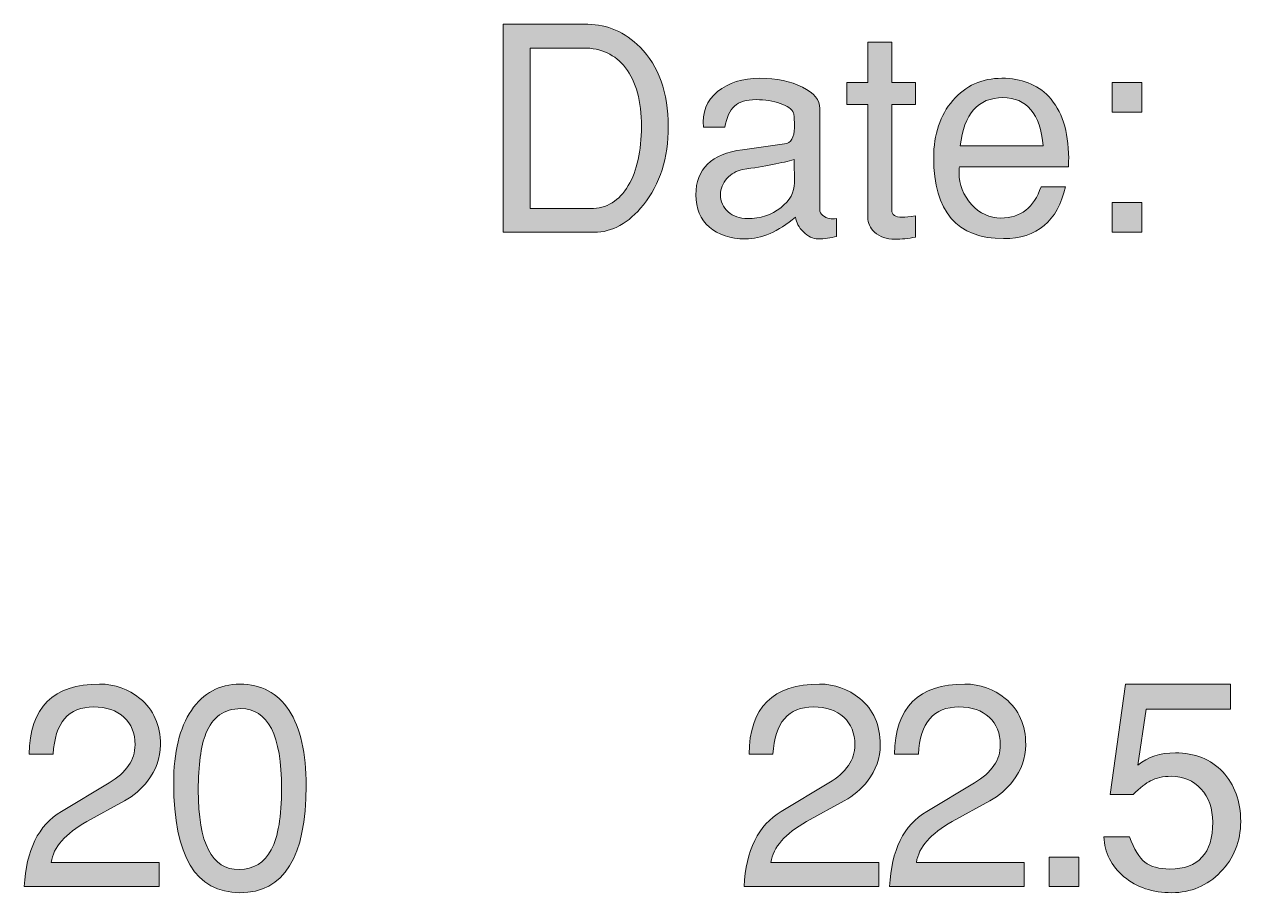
# Model space of a CAD drawing. Header units: inches. Extents: x 1.03 to 7.31, y -7.43 to -0.85.
# Drawn here: x 5.107 to 5.817, y -2.451 to -1.944 of the extents above; entities that cross this region are included whole.
import ezdxf

# ---------------------------------------------------------------- set-up
doc = ezdxf.new("R2010")
doc.units = ezdxf.units.IN
doc.header["$MEASUREMENT"] = 0
doc.layers.add('Layer 1', color=7, linetype='Continuous')

# ---------------------------------------------------------------- blocks, each defined once
blk = doc.blocks.new('block 16')
at = {"layer": 'Layer 1', "true_color": 0xed1f24}
h = blk.add_hatch(color=240, dxfattribs=at)
h.dxf.hatch_style = 2
edge = h.paths.add_edge_path()
edge.add_spline(control_points=[(5.48279, -2.00341), (5.48279, -2.02186), (5.47796, -2.03714), (5.4683, -2.04925), (5.45963, -2.05992), (5.45002, -2.06525), (5.43946, -2.06525), (5.43946, -2.06525), (5.38646, -2.06525), (5.38646, -2.06525), (5.38646, -2.06525), (5.38646, -1.94375), (5.38646, -1.94375), (5.38646, -1.94375), (5.4358, -1.94375), (5.4358, -1.94375), (5.44724, -1.94375), (5.4574, -1.94819), (5.4663, -1.95708), (5.47729, -1.96808), (5.48279, -1.98353), (5.48279, -2.00341)], knot_values=[0, 0, 0, 0, 1, 1, 1, 2, 2, 2, 3, 3, 3, 4, 4, 4, 5, 5, 5, 6, 6, 6, 7, 7, 7, 7], degree=3, periodic=1)
edge = h.paths.add_edge_path()
edge.add_spline(control_points=[(5.46713, -2.00341), (5.46713, -1.98863), (5.46402, -1.97719), (5.4578, -1.96908), (5.4518, -1.96141), (5.44363, -1.95758), (5.4333, -1.95758), (5.4333, -1.95758), (5.40213, -1.95758), (5.40213, -1.95758), (5.40213, -1.95758), (5.40213, -2.05141), (5.40213, -2.05141), (5.40213, -2.05141), (5.43747, -2.05141), (5.43747, -2.05141), (5.4468, -2.05141), (5.45413, -2.04692), (5.45947, -2.03792), (5.46457, -2.02925), (5.46713, -2.01775), (5.46713, -2.00341)], knot_values=[0, 0, 0, 0, 1, 1, 1, 2, 2, 2, 3, 3, 3, 4, 4, 4, 5, 5, 5, 6, 6, 6, 7, 7, 7, 7], degree=3, periodic=1)
h = blk.add_hatch(color=240, dxfattribs=at)
h.dxf.hatch_style = 2
edge = h.paths.add_edge_path()
edge.add_spline(control_points=[(5.62713, -2.06808), (5.62302, -2.06885), (5.61902, -2.06925), (5.61513, -2.06925), (5.61024, -2.06925), (5.6063, -2.06786), (5.6033, -2.06508), (5.60063, -2.06264), (5.5993, -2.0598), (5.5993, -2.05658), (5.5993, -2.05658), (5.5993, -1.99058), (5.5993, -1.99058), (5.5993, -1.99058), (5.58713, -1.99058), (5.58713, -1.99058), (5.58713, -1.99058), (5.58713, -1.97775), (5.58713, -1.97775), (5.58713, -1.97775), (5.5993, -1.97775), (5.5993, -1.97775), (5.5993, -1.97775), (5.5993, -1.95408), (5.5993, -1.95408), (5.5993, -1.95408), (5.61329, -1.95408), (5.61329, -1.95408), (5.61329, -1.95408), (5.61329, -1.97775), (5.61329, -1.97775), (5.61329, -1.97775), (5.62713, -1.97775), (5.62713, -1.97775), (5.62713, -1.97775), (5.62713, -1.99058), (5.62713, -1.99058), (5.62713, -1.99058), (5.61329, -1.99058), (5.61329, -1.99058), (5.61329, -1.99058), (5.61329, -2.05225), (5.61329, -2.05225), (5.61329, -2.05503), (5.61535, -2.05641), (5.61946, -2.05641), (5.62113, -2.05641), (5.62368, -2.05614), (5.62713, -2.05558), (5.62713, -2.05558), (5.62713, -2.06808), (5.62713, -2.06808)], knot_values=[0, 0, 0, 0, 1, 1, 1, 2, 2, 2, 3, 3, 3, 4, 4, 4, 5, 5, 5, 6, 6, 6, 7, 7, 7, 8, 8, 8, 9, 9, 9, 10, 10, 10, 11, 11, 11, 12, 12, 12, 13, 13, 13, 14, 14, 14, 15, 15, 15, 16, 16, 16, 17, 17, 17, 17], degree=3, periodic=1)
h = blk.add_hatch(color=240, dxfattribs=at)
h.dxf.hatch_style = 2
edge = h.paths.add_edge_path()
edge.add_spline(control_points=[(5.58113, -2.06762), (5.57768, -2.06859), (5.57408, -2.06908), (5.5703, -2.06908), (5.56729, -2.06908), (5.56443, -2.06772), (5.56171, -2.065), (5.55899, -2.06228), (5.55746, -2.05941), (5.55713, -2.05641), (5.54702, -2.06486), (5.53724, -2.06908), (5.5278, -2.06908), (5.51902, -2.06908), (5.51202, -2.06679), (5.5068, -2.06224), (5.50157, -2.05767), (5.49896, -2.05138), (5.49896, -2.04336), (5.49896, -2.02822), (5.508, -2.01942), (5.52606, -2.01697), (5.52606, -2.01697), (5.55065, -2.01363), (5.55065, -2.01363), (5.55452, -2.01308), (5.55646, -2.00991), (5.55646, -2.00412), (5.55646, -1.99921), (5.55629, -1.99638), (5.55597, -1.9956), (5.55497, -1.99326), (5.55239, -1.99137), (5.54824, -1.98992), (5.54408, -1.98847), (5.53935, -1.98775), (5.53404, -1.98775), (5.5285, -1.98775), (5.52431, -1.98899), (5.52149, -1.9915), (5.51866, -1.994), (5.51681, -1.99814), (5.51592, -2.00391), (5.51592, -2.00391), (5.5033, -2.00391), (5.5033, -2.00391), (5.50252, -1.99525), (5.5053, -1.9883), (5.51163, -1.98308), (5.51796, -1.97786), (5.52618, -1.97525), (5.5363, -1.97525), (5.54607, -1.97525), (5.55435, -1.97697), (5.56113, -1.98041), (5.56791, -1.98386), (5.5713, -1.98802), (5.5713, -1.99291), (5.5713, -1.99291), (5.5713, -2.05208), (5.5713, -2.05208), (5.5713, -2.0533), (5.57188, -2.05442), (5.57305, -2.05541), (5.57421, -2.05641), (5.57552, -2.05703), (5.57697, -2.05724), (5.57807, -2.05736), (5.57946, -2.05736), (5.58113, -2.05724), (5.58113, -2.05724), (5.58113, -2.06762), (5.58113, -2.06762)], knot_values=[0, 0, 0, 0, 1, 1, 1, 2, 2, 2, 3, 3, 3, 4, 4, 4, 5, 5, 5, 6, 6, 6, 7, 7, 7, 8, 8, 8, 9, 9, 9, 10, 10, 10, 11, 11, 11, 12, 12, 12, 13, 13, 13, 14, 14, 14, 15, 15, 15, 16, 16, 16, 17, 17, 17, 18, 18, 18, 19, 19, 19, 20, 20, 20, 21, 21, 21, 22, 22, 22, 23, 23, 23, 24, 24, 24, 24], degree=3, periodic=1)
edge = h.paths.add_edge_path()
edge.add_spline(control_points=[(5.55646, -2.03631), (5.55646, -2.03631), (5.5563, -2.02275), (5.5563, -2.02275), (5.54959, -2.02464), (5.53954, -2.0266), (5.52615, -2.02861), (5.52263, -2.02928), (5.51961, -2.03101), (5.51708, -2.0338), (5.51456, -2.03659), (5.5133, -2.03972), (5.5133, -2.04318), (5.5133, -2.0472), (5.51478, -2.05055), (5.51775, -2.05323), (5.52071, -2.05591), (5.5245, -2.05724), (5.52911, -2.05724), (5.53658, -2.05724), (5.54304, -2.05513), (5.54848, -2.05088), (5.55391, -2.04664), (5.55657, -2.04178), (5.55646, -2.03631)], knot_values=[0, 0, 0, 0, 1, 1, 1, 2, 2, 2, 3, 3, 3, 4, 4, 4, 5, 5, 5, 6, 6, 6, 7, 7, 7, 8, 8, 8, 8], degree=3, periodic=1)
h = blk.add_hatch(color=240, dxfattribs=at)
h.dxf.hatch_style = 2
edge = h.paths.add_edge_path()
edge.add_spline(control_points=[(5.71663, -2.02191), (5.71663, -2.02403), (5.71657, -2.02574), (5.71646, -2.02708), (5.71646, -2.02708), (5.65279, -2.02708), (5.65279, -2.02708), (5.65268, -2.02786), (5.65263, -2.02897), (5.65263, -2.03042), (5.65263, -2.03741), (5.65504, -2.04358), (5.65986, -2.04892), (5.66468, -2.05425), (5.67041, -2.05691), (5.67706, -2.05691), (5.68859, -2.05691), (5.6964, -2.0508), (5.7005, -2.03858), (5.7005, -2.03858), (5.7148, -2.03858), (5.7148, -2.03858), (5.71013, -2.0588), (5.69807, -2.06892), (5.67863, -2.06892), (5.6514, -2.06892), (5.6378, -2.05313), (5.6378, -2.02158), (5.6378, -2.00802), (5.64151, -1.99691), (5.64896, -1.98825), (5.65641, -1.97958), (5.66596, -1.97525), (5.67763, -1.97525), (5.68907, -1.97525), (5.69818, -1.97881), (5.70496, -1.98591), (5.71263, -1.99403), (5.71652, -2.00602), (5.71663, -2.02191)], knot_values=[0, 0, 0, 0, 1, 1, 1, 2, 2, 2, 3, 3, 3, 4, 4, 4, 5, 5, 5, 6, 6, 6, 7, 7, 7, 8, 8, 8, 9, 9, 9, 10, 10, 10, 11, 11, 11, 12, 12, 12, 13, 13, 13, 13], degree=3, periodic=1)
edge = h.paths.add_edge_path()
edge.add_spline(control_points=[(5.7018, -2.01474), (5.70001, -1.99597), (5.69215, -1.98658), (5.67822, -1.98658), (5.66372, -1.98658), (5.65541, -1.99597), (5.65329, -2.01474), (5.65329, -2.01474), (5.7018, -2.01474), (5.7018, -2.01474)], knot_values=[0, 0, 0, 0, 1, 1, 1, 2, 2, 2, 3, 3, 3, 3], degree=3, periodic=1)
h = blk.add_hatch(color=240, dxfattribs=at)
h.dxf.hatch_style = 2
h.paths.add_polyline_path([(5.75929, -1.99508), (5.74196, -1.99508), (5.74196, -1.97775), (5.75929, -1.97775)])
h.paths.add_polyline_path([(5.75929, -2.06525), (5.74196, -2.06525), (5.74196, -2.04791), (5.75929, -2.04791)])
at = {"layer": 'Layer 1', "lineweight": 0}
for points in [[(5.75929, -1.99508), (5.74196, -1.99508), (5.74196, -1.97775), (5.75929, -1.97775), (5.75929, -1.99508)], [(5.75929, -2.06525), (5.74196, -2.06525), (5.74196, -2.04791), (5.75929, -2.04791), (5.75929, -2.06525)]]:
    blk.add_lwpolyline(points, dxfattribs=at)
for points, knots in [([(5.48279, -2.00341), (5.48279, -2.02186), (5.47796, -2.03714), (5.4683, -2.04925), (5.45963, -2.05992), (5.45002, -2.06525), (5.43946, -2.06525), (5.43946, -2.06525), (5.38646, -2.06525), (5.38646, -2.06525), (5.38646, -2.06525), (5.38646, -1.94375), (5.38646, -1.94375), (5.38646, -1.94375), (5.4358, -1.94375), (5.4358, -1.94375), (5.44724, -1.94375), (5.4574, -1.94819), (5.4663, -1.95708), (5.47729, -1.96808), (5.48279, -1.98353), (5.48279, -2.00341)], [0, 0, 0, 0, 1, 1, 1, 2, 2, 2, 3, 3, 3, 4, 4, 4, 5, 5, 5, 6, 6, 6, 7, 7, 7, 7]), ([(5.46713, -2.00341), (5.46713, -1.98863), (5.46402, -1.97719), (5.4578, -1.96908), (5.4518, -1.96141), (5.44363, -1.95758), (5.4333, -1.95758), (5.4333, -1.95758), (5.40213, -1.95758), (5.40213, -1.95758), (5.40213, -1.95758), (5.40213, -2.05141), (5.40213, -2.05141), (5.40213, -2.05141), (5.43747, -2.05141), (5.43747, -2.05141), (5.4468, -2.05141), (5.45413, -2.04692), (5.45947, -2.03792), (5.46457, -2.02925), (5.46713, -2.01775), (5.46713, -2.00341)], [0, 0, 0, 0, 1, 1, 1, 2, 2, 2, 3, 3, 3, 4, 4, 4, 5, 5, 5, 6, 6, 6, 7, 7, 7, 7]), ([(5.62713, -2.06808), (5.62302, -2.06885), (5.61902, -2.06925), (5.61513, -2.06925), (5.61024, -2.06925), (5.6063, -2.06786), (5.6033, -2.06508), (5.60063, -2.06264), (5.5993, -2.0598), (5.5993, -2.05658), (5.5993, -2.05658), (5.5993, -1.99058), (5.5993, -1.99058), (5.5993, -1.99058), (5.58713, -1.99058), (5.58713, -1.99058), (5.58713, -1.99058), (5.58713, -1.97775), (5.58713, -1.97775), (5.58713, -1.97775), (5.5993, -1.97775), (5.5993, -1.97775), (5.5993, -1.97775), (5.5993, -1.95408), (5.5993, -1.95408), (5.5993, -1.95408), (5.61329, -1.95408), (5.61329, -1.95408), (5.61329, -1.95408), (5.61329, -1.97775), (5.61329, -1.97775), (5.61329, -1.97775), (5.62713, -1.97775), (5.62713, -1.97775), (5.62713, -1.97775), (5.62713, -1.99058), (5.62713, -1.99058), (5.62713, -1.99058), (5.61329, -1.99058), (5.61329, -1.99058), (5.61329, -1.99058), (5.61329, -2.05225), (5.61329, -2.05225), (5.61329, -2.05503), (5.61535, -2.05641), (5.61946, -2.05641), (5.62113, -2.05641), (5.62368, -2.05614), (5.62713, -2.05558), (5.62713, -2.05558), (5.62713, -2.06808), (5.62713, -2.06808)], [0, 0, 0, 0, 1, 1, 1, 2, 2, 2, 3, 3, 3, 4, 4, 4, 5, 5, 5, 6, 6, 6, 7, 7, 7, 8, 8, 8, 9, 9, 9, 10, 10, 10, 11, 11, 11, 12, 12, 12, 13, 13, 13, 14, 14, 14, 15, 15, 15, 16, 16, 16, 17, 17, 17, 17]), ([(5.58113, -2.06762), (5.57768, -2.06859), (5.57408, -2.06908), (5.5703, -2.06908), (5.56729, -2.06908), (5.56443, -2.06772), (5.56171, -2.065), (5.55899, -2.06228), (5.55746, -2.05941), (5.55713, -2.05641), (5.54702, -2.06486), (5.53724, -2.06908), (5.5278, -2.06908), (5.51902, -2.06908), (5.51202, -2.06679), (5.5068, -2.06224), (5.50157, -2.05767), (5.49896, -2.05138), (5.49896, -2.04336), (5.49896, -2.02822), (5.508, -2.01942), (5.52606, -2.01697), (5.52606, -2.01697), (5.55065, -2.01363), (5.55065, -2.01363), (5.55452, -2.01308), (5.55646, -2.00991), (5.55646, -2.00412), (5.55646, -1.99921), (5.55629, -1.99638), (5.55597, -1.9956), (5.55497, -1.99326), (5.55239, -1.99137), (5.54824, -1.98992), (5.54408, -1.98847), (5.53935, -1.98775), (5.53404, -1.98775), (5.5285, -1.98775), (5.52431, -1.98899), (5.52149, -1.9915), (5.51866, -1.994), (5.51681, -1.99814), (5.51592, -2.00391), (5.51592, -2.00391), (5.5033, -2.00391), (5.5033, -2.00391), (5.50252, -1.99525), (5.5053, -1.9883), (5.51163, -1.98308), (5.51796, -1.97786), (5.52618, -1.97525), (5.5363, -1.97525), (5.54607, -1.97525), (5.55435, -1.97697), (5.56113, -1.98041), (5.56791, -1.98386), (5.5713, -1.98802), (5.5713, -1.99291), (5.5713, -1.99291), (5.5713, -2.05208), (5.5713, -2.05208), (5.5713, -2.0533), (5.57188, -2.05442), (5.57305, -2.05541), (5.57421, -2.05641), (5.57552, -2.05703), (5.57697, -2.05724), (5.57807, -2.05736), (5.57946, -2.05736), (5.58113, -2.05724), (5.58113, -2.05724), (5.58113, -2.06762), (5.58113, -2.06762)], [0, 0, 0, 0, 1, 1, 1, 2, 2, 2, 3, 3, 3, 4, 4, 4, 5, 5, 5, 6, 6, 6, 7, 7, 7, 8, 8, 8, 9, 9, 9, 10, 10, 10, 11, 11, 11, 12, 12, 12, 13, 13, 13, 14, 14, 14, 15, 15, 15, 16, 16, 16, 17, 17, 17, 18, 18, 18, 19, 19, 19, 20, 20, 20, 21, 21, 21, 22, 22, 22, 23, 23, 23, 24, 24, 24, 24]), ([(5.71663, -2.02191), (5.71663, -2.02403), (5.71657, -2.02574), (5.71646, -2.02708), (5.71646, -2.02708), (5.65279, -2.02708), (5.65279, -2.02708), (5.65268, -2.02786), (5.65263, -2.02897), (5.65263, -2.03042), (5.65263, -2.03741), (5.65504, -2.04358), (5.65986, -2.04892), (5.66468, -2.05425), (5.67041, -2.05691), (5.67706, -2.05691), (5.68859, -2.05691), (5.6964, -2.0508), (5.7005, -2.03858), (5.7005, -2.03858), (5.7148, -2.03858), (5.7148, -2.03858), (5.71013, -2.0588), (5.69807, -2.06892), (5.67863, -2.06892), (5.6514, -2.06892), (5.6378, -2.05313), (5.6378, -2.02158), (5.6378, -2.00802), (5.64151, -1.99691), (5.64896, -1.98825), (5.65641, -1.97958), (5.66596, -1.97525), (5.67763, -1.97525), (5.68907, -1.97525), (5.69818, -1.97881), (5.70496, -1.98591), (5.71263, -1.99403), (5.71652, -2.00602), (5.71663, -2.02191)], [0, 0, 0, 0, 1, 1, 1, 2, 2, 2, 3, 3, 3, 4, 4, 4, 5, 5, 5, 6, 6, 6, 7, 7, 7, 8, 8, 8, 9, 9, 9, 10, 10, 10, 11, 11, 11, 12, 12, 12, 13, 13, 13, 13]), ([(5.7018, -2.01474), (5.70001, -1.99597), (5.69215, -1.98658), (5.67822, -1.98658), (5.66372, -1.98658), (5.65541, -1.99597), (5.65329, -2.01474), (5.65329, -2.01474), (5.7018, -2.01474), (5.7018, -2.01474)], [0, 0, 0, 0, 1, 1, 1, 2, 2, 2, 3, 3, 3, 3]), ([(5.55646, -2.03631), (5.55646, -2.03631), (5.5563, -2.02275), (5.5563, -2.02275), (5.54959, -2.02464), (5.53954, -2.0266), (5.52615, -2.02861), (5.52263, -2.02928), (5.51961, -2.03101), (5.51708, -2.0338), (5.51456, -2.03659), (5.5133, -2.03972), (5.5133, -2.04318), (5.5133, -2.0472), (5.51478, -2.05055), (5.51775, -2.05323), (5.52071, -2.05591), (5.5245, -2.05724), (5.52911, -2.05724), (5.53658, -2.05724), (5.54304, -2.05513), (5.54848, -2.05088), (5.55391, -2.04664), (5.55657, -2.04178), (5.55646, -2.03631)], [0, 0, 0, 0, 1, 1, 1, 2, 2, 2, 3, 3, 3, 4, 4, 4, 5, 5, 5, 6, 6, 6, 7, 7, 7, 8, 8, 8, 8])]:
    blk.add_open_spline(points, degree=3, knots=knots, dxfattribs=at)
blk = doc.blocks.new('block 34')
at = {"layer": 'Layer 1', "true_color": 0xed1f24}
h = blk.add_hatch(color=240, dxfattribs=at)
h.dxf.hatch_style = 2
edge = h.paths.add_edge_path()
edge.add_spline(control_points=[(5.18626, -2.36464), (5.18626, -2.37231), (5.18376, -2.37937), (5.17876, -2.38581), (5.1751, -2.39048), (5.17059, -2.39431), (5.16526, -2.39731), (5.16526, -2.39731), (5.14326, -2.40948), (5.14326, -2.40948), (5.1307, -2.41648), (5.12376, -2.42442), (5.12243, -2.43332), (5.12243, -2.43332), (5.18542, -2.43332), (5.18542, -2.43332), (5.18542, -2.43332), (5.18542, -2.44731), (5.18542, -2.44731), (5.18542, -2.44731), (5.10676, -2.44731), (5.10676, -2.44731), (5.10776, -2.4262), (5.11498, -2.41159), (5.12842, -2.40348), (5.12842, -2.40348), (5.15626, -2.38681), (5.15626, -2.38681), (5.16637, -2.38081), (5.17143, -2.37343), (5.17143, -2.36464), (5.17143, -2.35787), (5.16926, -2.35248), (5.16493, -2.34848), (5.1606, -2.34448), (5.1547, -2.34248), (5.14726, -2.34248), (5.13248, -2.34248), (5.12459, -2.3517), (5.1236, -2.37014), (5.1236, -2.37014), (5.10959, -2.37014), (5.10959, -2.37014), (5.10993, -2.34281), (5.12365, -2.32915), (5.15076, -2.32915), (5.15965, -2.32915), (5.16748, -2.33192), (5.17426, -2.33748), (5.18226, -2.34403), (5.18626, -2.35309), (5.18626, -2.36464)], knot_values=[0, 0, 0, 0, 1, 1, 1, 2, 2, 2, 3, 3, 3, 4, 4, 4, 5, 5, 5, 6, 6, 6, 7, 7, 7, 8, 8, 8, 9, 9, 9, 10, 10, 10, 11, 11, 11, 12, 12, 12, 13, 13, 13, 14, 14, 14, 15, 15, 15, 16, 16, 16, 17, 17, 17, 17], degree=3, periodic=1)
h = blk.add_hatch(color=240, dxfattribs=at)
h.dxf.hatch_style = 2
edge = h.paths.add_edge_path()
edge.add_spline(control_points=[(5.27133, -2.38864), (5.27133, -2.4302), (5.25844, -2.45098), (5.23266, -2.45098), (5.20688, -2.45098), (5.19399, -2.42965), (5.19399, -2.38698), (5.19399, -2.36887), (5.19744, -2.3547), (5.20433, -2.34448), (5.21122, -2.33426), (5.22066, -2.32915), (5.23266, -2.32915), (5.2451, -2.32915), (5.25466, -2.33426), (5.26133, -2.34448), (5.26799, -2.3547), (5.27133, -2.36943), (5.27133, -2.38864)], knot_values=[0, 0, 0, 0, 1, 1, 1, 2, 2, 2, 3, 3, 3, 4, 4, 4, 5, 5, 5, 6, 6, 6, 6], degree=3, periodic=1)
edge = h.paths.add_edge_path()
edge.add_spline(control_points=[(5.25699, -2.39014), (5.25699, -2.35904), (5.24904, -2.34348), (5.23316, -2.34348), (5.22349, -2.34348), (5.21672, -2.34831), (5.21282, -2.35798), (5.20983, -2.36542), (5.20833, -2.37648), (5.20833, -2.39115), (5.20833, -2.42215), (5.21627, -2.43759), (5.23216, -2.43748), (5.24072, -2.43737), (5.247, -2.43351), (5.25099, -2.4259), (5.25499, -2.41829), (5.25699, -2.40637), (5.25699, -2.39014)], knot_values=[0, 0, 0, 0, 1, 1, 1, 2, 2, 2, 3, 3, 3, 4, 4, 4, 5, 5, 5, 6, 6, 6, 6], degree=3, periodic=1)
at = {"layer": 'Layer 1', "lineweight": 0}
for points, knots in [([(5.18626, -2.36464), (5.18626, -2.37231), (5.18376, -2.37937), (5.17876, -2.38581), (5.1751, -2.39048), (5.17059, -2.39431), (5.16526, -2.39731), (5.16526, -2.39731), (5.14326, -2.40948), (5.14326, -2.40948), (5.1307, -2.41648), (5.12376, -2.42442), (5.12243, -2.43332), (5.12243, -2.43332), (5.18542, -2.43332), (5.18542, -2.43332), (5.18542, -2.43332), (5.18542, -2.44731), (5.18542, -2.44731), (5.18542, -2.44731), (5.10676, -2.44731), (5.10676, -2.44731), (5.10776, -2.4262), (5.11498, -2.41159), (5.12842, -2.40348), (5.12842, -2.40348), (5.15626, -2.38681), (5.15626, -2.38681), (5.16637, -2.38081), (5.17143, -2.37343), (5.17143, -2.36464), (5.17143, -2.35787), (5.16926, -2.35248), (5.16493, -2.34848), (5.1606, -2.34448), (5.1547, -2.34248), (5.14726, -2.34248), (5.13248, -2.34248), (5.12459, -2.3517), (5.1236, -2.37014), (5.1236, -2.37014), (5.10959, -2.37014), (5.10959, -2.37014), (5.10993, -2.34281), (5.12365, -2.32915), (5.15076, -2.32915), (5.15965, -2.32915), (5.16748, -2.33192), (5.17426, -2.33748), (5.18226, -2.34403), (5.18626, -2.35309), (5.18626, -2.36464)], [0, 0, 0, 0, 1, 1, 1, 2, 2, 2, 3, 3, 3, 4, 4, 4, 5, 5, 5, 6, 6, 6, 7, 7, 7, 8, 8, 8, 9, 9, 9, 10, 10, 10, 11, 11, 11, 12, 12, 12, 13, 13, 13, 14, 14, 14, 15, 15, 15, 16, 16, 16, 17, 17, 17, 17]), ([(5.27133, -2.38864), (5.27133, -2.4302), (5.25844, -2.45098), (5.23266, -2.45098), (5.20688, -2.45098), (5.19399, -2.42965), (5.19399, -2.38698), (5.19399, -2.36887), (5.19744, -2.3547), (5.20433, -2.34448), (5.21122, -2.33426), (5.22066, -2.32915), (5.23266, -2.32915), (5.2451, -2.32915), (5.25466, -2.33426), (5.26133, -2.34448), (5.26799, -2.3547), (5.27133, -2.36943), (5.27133, -2.38864)], [0, 0, 0, 0, 1, 1, 1, 2, 2, 2, 3, 3, 3, 4, 4, 4, 5, 5, 5, 6, 6, 6, 6]), ([(5.25699, -2.39014), (5.25699, -2.35904), (5.24904, -2.34348), (5.23316, -2.34348), (5.22349, -2.34348), (5.21672, -2.34831), (5.21282, -2.35798), (5.20983, -2.36542), (5.20833, -2.37648), (5.20833, -2.39115), (5.20833, -2.42215), (5.21627, -2.43759), (5.23216, -2.43748), (5.24072, -2.43737), (5.247, -2.43351), (5.25099, -2.4259), (5.25499, -2.41829), (5.25699, -2.40637), (5.25699, -2.39014)], [0, 0, 0, 0, 1, 1, 1, 2, 2, 2, 3, 3, 3, 4, 4, 4, 5, 5, 5, 6, 6, 6, 6])]:
    blk.add_open_spline(points, degree=3, knots=knots, dxfattribs=at)
blk = doc.blocks.new('block 35')
at = {"layer": 'Layer 1', "true_color": 0xed1f24}
h = blk.add_hatch(color=240, dxfattribs=at)
h.dxf.hatch_style = 2
edge = h.paths.add_edge_path()
edge.add_spline(control_points=[(5.60661, -2.36464), (5.60661, -2.37231), (5.60412, -2.37937), (5.59911, -2.38581), (5.59545, -2.39048), (5.59095, -2.39431), (5.58562, -2.39731), (5.58562, -2.39731), (5.56362, -2.40948), (5.56362, -2.40948), (5.55106, -2.41648), (5.54411, -2.42442), (5.54279, -2.43332), (5.54279, -2.43332), (5.60578, -2.43332), (5.60578, -2.43332), (5.60578, -2.43332), (5.60578, -2.44731), (5.60578, -2.44731), (5.60578, -2.44731), (5.52712, -2.44731), (5.52712, -2.44731), (5.52812, -2.4262), (5.53534, -2.41159), (5.54878, -2.40348), (5.54878, -2.40348), (5.57662, -2.38681), (5.57662, -2.38681), (5.58672, -2.38081), (5.59178, -2.37343), (5.59178, -2.36464), (5.59178, -2.35787), (5.58962, -2.35248), (5.58529, -2.34848), (5.58095, -2.34448), (5.57506, -2.34248), (5.56762, -2.34248), (5.55284, -2.34248), (5.54495, -2.3517), (5.54395, -2.37014), (5.54395, -2.37014), (5.52995, -2.37014), (5.52995, -2.37014), (5.53029, -2.34281), (5.54401, -2.32915), (5.57112, -2.32915), (5.58, -2.32915), (5.58784, -2.33192), (5.59462, -2.33748), (5.60262, -2.34403), (5.60661, -2.35309), (5.60661, -2.36464)], knot_values=[0, 0, 0, 0, 1, 1, 1, 2, 2, 2, 3, 3, 3, 4, 4, 4, 5, 5, 5, 6, 6, 6, 7, 7, 7, 8, 8, 8, 9, 9, 9, 10, 10, 10, 11, 11, 11, 12, 12, 12, 13, 13, 13, 14, 14, 14, 15, 15, 15, 16, 16, 16, 17, 17, 17, 17], degree=3, periodic=1)
h = blk.add_hatch(color=240, dxfattribs=at)
h.dxf.hatch_style = 2
edge = h.paths.add_edge_path()
edge.add_spline(control_points=[(5.69155, -2.36464), (5.69155, -2.37231), (5.68905, -2.37937), (5.68405, -2.38581), (5.68039, -2.39048), (5.67588, -2.39431), (5.67055, -2.39731), (5.67055, -2.39731), (5.64855, -2.40948), (5.64855, -2.40948), (5.63599, -2.41648), (5.62905, -2.42442), (5.62772, -2.43332), (5.62772, -2.43332), (5.69071, -2.43332), (5.69071, -2.43332), (5.69071, -2.43332), (5.69071, -2.44731), (5.69071, -2.44731), (5.69071, -2.44731), (5.61205, -2.44731), (5.61205, -2.44731), (5.61305, -2.4262), (5.62027, -2.41159), (5.63371, -2.40348), (5.63371, -2.40348), (5.66155, -2.38681), (5.66155, -2.38681), (5.67166, -2.38081), (5.67672, -2.37343), (5.67672, -2.36464), (5.67672, -2.35787), (5.67455, -2.35248), (5.67022, -2.34848), (5.66589, -2.34448), (5.65999, -2.34248), (5.65255, -2.34248), (5.63777, -2.34248), (5.62988, -2.3517), (5.62889, -2.37014), (5.62889, -2.37014), (5.61488, -2.37014), (5.61488, -2.37014), (5.61522, -2.34281), (5.62894, -2.32915), (5.65605, -2.32915), (5.66494, -2.32915), (5.67277, -2.33192), (5.67955, -2.33748), (5.68755, -2.34403), (5.69155, -2.35309), (5.69155, -2.36464)], knot_values=[0, 0, 0, 0, 1, 1, 1, 2, 2, 2, 3, 3, 3, 4, 4, 4, 5, 5, 5, 6, 6, 6, 7, 7, 7, 8, 8, 8, 9, 9, 9, 10, 10, 10, 11, 11, 11, 12, 12, 12, 13, 13, 13, 14, 14, 14, 15, 15, 15, 16, 16, 16, 17, 17, 17, 17], degree=3, periodic=1)
h = blk.add_hatch(color=240, dxfattribs=at)
h.dxf.hatch_style = 2
edge = h.paths.add_edge_path()
edge.add_spline(control_points=[(5.81707, -2.40948), (5.81707, -2.42103), (5.81315, -2.43084), (5.80532, -2.4389), (5.79749, -2.44695), (5.78801, -2.45098), (5.7769, -2.45098), (5.76568, -2.45098), (5.75635, -2.44787), (5.7489, -2.44164), (5.74146, -2.43542), (5.73757, -2.42765), (5.73724, -2.41831), (5.73724, -2.41831), (5.75224, -2.41831), (5.75224, -2.41831), (5.75479, -2.42565), (5.75776, -2.43062), (5.76115, -2.43323), (5.76454, -2.43584), (5.7694, -2.43715), (5.77574, -2.43715), (5.7924, -2.43715), (5.80073, -2.42804), (5.80073, -2.40981), (5.80073, -2.40181), (5.79846, -2.39535), (5.7939, -2.39039), (5.78935, -2.38545), (5.78357, -2.38298), (5.77657, -2.38298), (5.77179, -2.38298), (5.76773, -2.38387), (5.7644, -2.38565), (5.76173, -2.38698), (5.75834, -2.38965), (5.75423, -2.39365), (5.75423, -2.39365), (5.7409, -2.39365), (5.7409, -2.39365), (5.7409, -2.39365), (5.74991, -2.32915), (5.74991, -2.32915), (5.74991, -2.32915), (5.81107, -2.32915), (5.81107, -2.32915), (5.81107, -2.32915), (5.81107, -2.34381), (5.81107, -2.34381), (5.81107, -2.34381), (5.76182, -2.34381), (5.76182, -2.34381), (5.76182, -2.34381), (5.75709, -2.37649), (5.75709, -2.37649), (5.76287, -2.3717), (5.77014, -2.36931), (5.77892, -2.36931), (5.79036, -2.36931), (5.79957, -2.37301), (5.80657, -2.3804), (5.81357, -2.38779), (5.81707, -2.39748), (5.81707, -2.40948)], knot_values=[0, 0, 0, 0, 1, 1, 1, 2, 2, 2, 3, 3, 3, 4, 4, 4, 5, 5, 5, 6, 6, 6, 7, 7, 7, 8, 8, 8, 9, 9, 9, 10, 10, 10, 11, 11, 11, 12, 12, 12, 13, 13, 13, 14, 14, 14, 15, 15, 15, 16, 16, 16, 17, 17, 17, 18, 18, 18, 19, 19, 19, 20, 20, 20, 21, 21, 21, 21], degree=3, periodic=1)
h = blk.add_hatch(color=240, dxfattribs=at)
h.dxf.hatch_style = 2
h.paths.add_polyline_path([(5.72262, -2.44731), (5.70528, -2.44731), (5.70528, -2.43015), (5.72262, -2.43015)])
at = {"layer": 'Layer 1', "lineweight": 0}
blk.add_lwpolyline([(5.72262, -2.44731), (5.70528, -2.44731), (5.70528, -2.43015), (5.72262, -2.43015), (5.72262, -2.44731)], dxfattribs=at)
for points, knots in [([(5.60661, -2.36464), (5.60661, -2.37231), (5.60412, -2.37937), (5.59911, -2.38581), (5.59545, -2.39048), (5.59095, -2.39431), (5.58562, -2.39731), (5.58562, -2.39731), (5.56362, -2.40948), (5.56362, -2.40948), (5.55106, -2.41648), (5.54411, -2.42442), (5.54279, -2.43332), (5.54279, -2.43332), (5.60578, -2.43332), (5.60578, -2.43332), (5.60578, -2.43332), (5.60578, -2.44731), (5.60578, -2.44731), (5.60578, -2.44731), (5.52712, -2.44731), (5.52712, -2.44731), (5.52812, -2.4262), (5.53534, -2.41159), (5.54878, -2.40348), (5.54878, -2.40348), (5.57662, -2.38681), (5.57662, -2.38681), (5.58672, -2.38081), (5.59178, -2.37343), (5.59178, -2.36464), (5.59178, -2.35787), (5.58962, -2.35248), (5.58529, -2.34848), (5.58095, -2.34448), (5.57506, -2.34248), (5.56762, -2.34248), (5.55284, -2.34248), (5.54495, -2.3517), (5.54395, -2.37014), (5.54395, -2.37014), (5.52995, -2.37014), (5.52995, -2.37014), (5.53029, -2.34281), (5.54401, -2.32915), (5.57112, -2.32915), (5.58, -2.32915), (5.58784, -2.33192), (5.59462, -2.33748), (5.60262, -2.34403), (5.60661, -2.35309), (5.60661, -2.36464)], [0, 0, 0, 0, 1, 1, 1, 2, 2, 2, 3, 3, 3, 4, 4, 4, 5, 5, 5, 6, 6, 6, 7, 7, 7, 8, 8, 8, 9, 9, 9, 10, 10, 10, 11, 11, 11, 12, 12, 12, 13, 13, 13, 14, 14, 14, 15, 15, 15, 16, 16, 16, 17, 17, 17, 17]), ([(5.69155, -2.36464), (5.69155, -2.37231), (5.68905, -2.37937), (5.68405, -2.38581), (5.68039, -2.39048), (5.67588, -2.39431), (5.67055, -2.39731), (5.67055, -2.39731), (5.64855, -2.40948), (5.64855, -2.40948), (5.63599, -2.41648), (5.62905, -2.42442), (5.62772, -2.43332), (5.62772, -2.43332), (5.69071, -2.43332), (5.69071, -2.43332), (5.69071, -2.43332), (5.69071, -2.44731), (5.69071, -2.44731), (5.69071, -2.44731), (5.61205, -2.44731), (5.61205, -2.44731), (5.61305, -2.4262), (5.62027, -2.41159), (5.63371, -2.40348), (5.63371, -2.40348), (5.66155, -2.38681), (5.66155, -2.38681), (5.67166, -2.38081), (5.67672, -2.37343), (5.67672, -2.36464), (5.67672, -2.35787), (5.67455, -2.35248), (5.67022, -2.34848), (5.66589, -2.34448), (5.65999, -2.34248), (5.65255, -2.34248), (5.63777, -2.34248), (5.62988, -2.3517), (5.62889, -2.37014), (5.62889, -2.37014), (5.61488, -2.37014), (5.61488, -2.37014), (5.61522, -2.34281), (5.62894, -2.32915), (5.65605, -2.32915), (5.66494, -2.32915), (5.67277, -2.33192), (5.67955, -2.33748), (5.68755, -2.34403), (5.69155, -2.35309), (5.69155, -2.36464)], [0, 0, 0, 0, 1, 1, 1, 2, 2, 2, 3, 3, 3, 4, 4, 4, 5, 5, 5, 6, 6, 6, 7, 7, 7, 8, 8, 8, 9, 9, 9, 10, 10, 10, 11, 11, 11, 12, 12, 12, 13, 13, 13, 14, 14, 14, 15, 15, 15, 16, 16, 16, 17, 17, 17, 17]), ([(5.81707, -2.40948), (5.81707, -2.42103), (5.81315, -2.43084), (5.80532, -2.4389), (5.79749, -2.44695), (5.78801, -2.45098), (5.7769, -2.45098), (5.76568, -2.45098), (5.75635, -2.44787), (5.7489, -2.44164), (5.74146, -2.43542), (5.73757, -2.42765), (5.73724, -2.41831), (5.73724, -2.41831), (5.75224, -2.41831), (5.75224, -2.41831), (5.75479, -2.42565), (5.75776, -2.43062), (5.76115, -2.43323), (5.76454, -2.43584), (5.7694, -2.43715), (5.77574, -2.43715), (5.7924, -2.43715), (5.80073, -2.42804), (5.80073, -2.40981), (5.80073, -2.40181), (5.79846, -2.39535), (5.7939, -2.39039), (5.78935, -2.38545), (5.78357, -2.38298), (5.77657, -2.38298), (5.77179, -2.38298), (5.76773, -2.38387), (5.7644, -2.38565), (5.76173, -2.38698), (5.75834, -2.38965), (5.75423, -2.39365), (5.75423, -2.39365), (5.7409, -2.39365), (5.7409, -2.39365), (5.7409, -2.39365), (5.74991, -2.32915), (5.74991, -2.32915), (5.74991, -2.32915), (5.81107, -2.32915), (5.81107, -2.32915), (5.81107, -2.32915), (5.81107, -2.34381), (5.81107, -2.34381), (5.81107, -2.34381), (5.76182, -2.34381), (5.76182, -2.34381), (5.76182, -2.34381), (5.75709, -2.37649), (5.75709, -2.37649), (5.76287, -2.3717), (5.77014, -2.36931), (5.77892, -2.36931), (5.79036, -2.36931), (5.79957, -2.37301), (5.80657, -2.3804), (5.81357, -2.38779), (5.81707, -2.39748), (5.81707, -2.40948)], [0, 0, 0, 0, 1, 1, 1, 2, 2, 2, 3, 3, 3, 4, 4, 4, 5, 5, 5, 6, 6, 6, 7, 7, 7, 8, 8, 8, 9, 9, 9, 10, 10, 10, 11, 11, 11, 12, 12, 12, 13, 13, 13, 14, 14, 14, 15, 15, 15, 16, 16, 16, 17, 17, 17, 18, 18, 18, 19, 19, 19, 20, 20, 20, 21, 21, 21, 21])]:
    blk.add_open_spline(points, degree=3, knots=knots, dxfattribs=at)

msp = doc.modelspace()

# ---------------------------------------------------------------- block references
at = {"layer": 'Layer 1'}
for name in ['block 16', 'block 34', 'block 35']:
    msp.add_blockref(name, (0, 0), dxfattribs=at)

doc.saveas('drawing.dxf')
